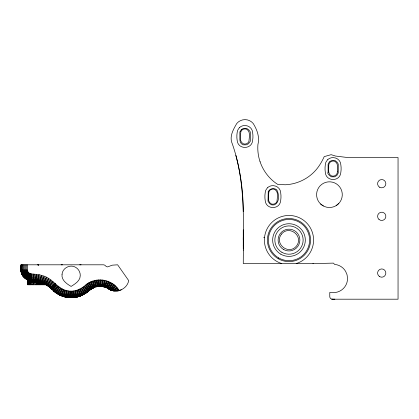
<?xml version="1.0" encoding="UTF-8"?>
<svg xmlns="http://www.w3.org/2000/svg" width="419" height="419" viewBox="0 0 419 419"><rect width="100%" height="100%" fill="white"/><g stroke="black" fill="none" stroke-linecap="round" stroke-linejoin="round"><path stroke-width="0.63" d="M243.271 250.201L243.271 249.939M243.271 248.886L243.266 237.432M31.278 273.89L30.865 284.773L32.048 280.431C38.464 280.599 44.77 283.029 49.683 287.151C62.337 299.129 47.174 284.25 45.001 283.946L44.199 284.773L44.1 283.474L39.046 281.51L38.056 284.773L38.056 281.249L36.809 280.971L36.563 284.773L38.056 281.249L39.632 281.678L41.549 275.435C37.59 273.497 32.787 275.032 28.969 273.099C26.444 271.145 27.827 267.437 27.481 264.808M117.938 290.854L117.943 289.361C110.448 278.85 93.788 277.404 84.596 286.465C77.321 293.295 64.992 293.31 57.702 286.502L53.627 290.933C59.158 295.961 66.899 298.407 74.315 297.464C81.548 297.019 86.974 292.059 92.583 288.167C98.355 285.088 105.384 286.381 110.611 289.948C117.87 293.342 127.261 288.492 128.706 280.604L117.629 264.808L112.318 265.164L107.526 266.913L106.347 266.573L104.74 265.138L103.556 264.808L20.95 264.808C19.007 272.711 24.218 281.427 32.855 280.468L33.593 284.773L35.065 280.678L35.945 280.809L36.563 284.773L37.322 281.076L39.632 281.678M54.727 289.817C63.636 298.134 78.693 298.113 87.576 289.77C94.149 283.328 105.604 283.281 112.229 289.665C112.968 292.012 110.202 288.225 109.364 288.209C107.17 286.826 104.677 285.931 102.105 285.601C97.465 285.025 92.641 286.397 89.001 289.33C79.95 298.611 63.819 299.176 54.323 290.267C54.02 291.865 58.11 293.242 59.414 294.332C62.022 295.646 64.84 296.532 67.737 296.94C74.263 297.815 81.077 296.06 86.366 292.137C92.374 285.554 103.168 283.616 110.349 289.471C105.08 286.015 96.569 284.731 90.687 289.063C83.58 295.945 73.021 299.554 63.369 296.291C52.804 293.117 47.431 280.934 35.547 280.426C25.936 281.61 19.112 274.492 21.269 264.808M41.549 275.435C51.94 277.305 56.837 288.429 66.883 290.666C74.409 292.582 81.831 288.89 87.157 283.778L90.787 289.21C84.659 294.892 76.452 298.716 67.936 297.464C63.698 296.935 59.639 295.343 56.125 292.923C56.151 292.169 52.59 291.32 54.014 290.613M45.985 284.773L27.769 284.773L27.843 279.829C23.799 278.431 20.924 274.366 20.95 270.087L27.481 270.087M28.969 273.099L24.988 278.279L28.597 280.065L33.682 280.526L33.593 284.773L34.211 280.578L35.065 280.678L35.065 284.773L35.945 280.809M100.743 279.913L100.523 286.418L102 286.559L102.786 280.075C97.355 279.405 91.714 280.74 87.157 283.778M22.862 264.808C21.683 270.26 23.742 277.75 30.173 278.431C38.705 278.452 47.871 281.468 53.265 288.351L52.103 289.44L49.683 287.151L45.001 283.946L44.969 284.773L45.519 284.239L45.53 284.773L45.985 284.511M65.264 290.231L63.316 296.463L67.674 297.411L69.894 297.631L70.203 291.105M27.769 279.803L26.58 279.29L27.769 279.803L27.769 284.773L28.639 280.07L28.633 284.773L29.655 280.285L30.645 280.4L29.67 284.773L29.99 280.337L28.597 280.065L30.294 273.759M37.872 281.212L33.389 280.5L33.881 273.989M102.786 280.075C109.181 281.029 116.273 284.485 118.86 290.671L117.943 289.361L117.781 290.875L121.316 289.828M332.382 299.192A2.614 2.614 0 0 1 329.769 296.579L329.769 292.446L333.393 292.635A14.152 14.152 0 0 0 347.545 278.483L347.063 274.822L345.649 271.407A14.152 14.152 0 0 0 337.059 264.818L334.781 264.52L333.393 263.111L315.832 263.556L243.271 263.556C243.345 222.95 245.943 180.903 231.649 142.057C229.717 135.667 233.509 129.115 236.73 123.537A10.664 10.664 0 0 1 253.244 123.537C257.287 130.094 259.764 137.16 257.91 144.613A43.534 43.534 0 0 0 260.058 161.734L260.094 161.86M27.769 284.773L28.33 279.986L27.319 279.63L29.822 273.597M30.865 284.773L30.645 280.4L29.922 280.332L30.781 273.853M68.533 290.959L67.668 297.432C62.51 296.699 57.571 294.468 53.679 290.98L56.125 292.923M45.53 284.773L45.598 284.281L49.683 287.151M36.469 274.283L35.495 280.74L37.584 281.133L39.03 274.764M32.855 280.468L32.184 284.773L32.048 280.431L31.268 280.421L33.682 280.526M45.922 284.475L45.87 284.773L45.922 284.475L47.012 285.156L44.194 283.522L45.462 284.202L48.704 278.535M45.598 284.281L47.007 285.166L44.1 283.474L43.246 284.773L43.56 283.207L45.462 284.202M103.435 286.8L104.808 280.416M65.469 297.04L66.883 290.666M104.865 287.151L106.793 280.934M38.611 264.808L38.49 265.185L38.459 264.808L37.789 264.808M44.199 284.773L44.576 283.721M44.005 276.294L41.638 282.375L40.282 281.887L39.501 284.773L39.496 281.641L38.056 284.773L38.197 281.28L43.581 283.218L46.399 277.326M61.211 295.709L63.693 289.665M106.237 287.67L108.72 281.631M41.832 282.453L40.868 284.773L40.863 282.092L39.501 284.773L39.878 281.757L44.121 283.501L42.403 282.715M59.184 294.772L62.169 288.963M115.602 286.02L111.512 290.299L110.637 289.105L111.229 290.189L107.583 288.272L110.579 282.49M107.573 288.288L110.417 289.864L113.607 290.838L117.042 287.476M26.109 279.028L29.377 273.377L28.592 272.774L23.972 277.388M114.036 284.695L110.15 289.733L108.94 288.869L110.417 289.864L110.349 289.471M57.246 293.667L60.713 288.136M109.5 289.409L108.788 288.984L112.355 283.516M108.846 289.021L111.512 290.299M47.263 285.329L50.919 279.913M55.764 288.66C64.112 296.453 78.212 296.432 86.539 288.618C94.107 281.17 107.578 281.725 114.513 289.765L114.434 290.933C107.95 282.705 94.542 281.867 87.094 289.23C78.468 297.328 63.856 297.349 55.208 289.278L58.042 286.119L53.8 290.849M55.408 292.399L59.336 287.183M48.976 286.575L53.019 281.448M112.271 290.529L111.821 290.11L111.622 290.33L111.821 290.11L112.271 290.529L112.229 289.665L113.345 290.791L114.261 290.933L113.9 290.32L113.345 290.791L112.779 290.671M50.594 287.953L55.004 283.134L56.183 285.601L57.377 286.774M61.174 264.808L62.536 264.808M22.197 264.808C20.945 270.611 23.338 278.378 30.084 279.091C38.611 278.975 47.174 282.301 53.019 288.581L51.888 286.544L53.506 288.125L56.183 285.601C49.542 278.782 40.187 274.754 30.65 274.869C25.941 274.293 25.894 268.307 26.46 264.808M336.169 205.598L338.772 203.482M86.131 292.923L88.624 290.933L84.596 286.465M28.267 272.397L23.082 276.372L21.736 274.036L21.039 271.433L27.513 270.58M90.776 289.194L94.825 287.251L92.044 288.45L89.603 290.079L85.507 284.993M74.352 297.443L76.551 297.071L75.2 290.702M90.504 289.403L94.736 287.277L92.667 281.081M22.333 275.246L27.989 271.983M69.894 297.631C76.588 297.919 83.381 295.594 88.388 291.121L84.083 286.235M80.5 295.919L83.407 294.594M21.736 274.036L27.769 271.538M80.82 295.772L78.714 296.516L76.818 290.283M21.301 272.759L27.612 271.067M296.202 263.556L296.589 263.451A24.601 24.601 0 0 0 308.887 225.6A24.601 24.601 0 0 0 269.082 225.6A24.601 24.601 0 0 0 281.385 263.451L281.772 263.556M117.943 289.361L118.666 290.718L119.384 290.535L118.352 289.052L115.864 290.933L116.356 290.561L118.111 290.828M37.741 264.96L38.354 264.808L38.49 265.185M118.666 290.718L117.781 290.875C111.234 280.63 95.731 278.3 86.461 286.182C78.872 294.18 65.123 294.871 57.026 287.256M334.844 299.192L331.948 299.192L398.05 299.192L398.05 157.554L347.765 157.554L335.457 156.041L331.13 154.679L324.217 156.617C321.42 162.75 317.848 168.606 312.841 173.194A43.424 43.424 0 0 1 305.933 178.431A43.539 43.539 0 0 1 285.402 184.769L277.771 184.433C269.511 179.196 263.153 170.936 260.089 161.734M243.491 211.312L243.266 211.312A217.807 217.807 0 0 0 235.855 155.386M79.72 264.808L81.082 264.808M29.922 280.332L30.87 280.405M33.389 280.5L34.211 280.578M113.607 290.838L114.261 290.933M64.798 296.882L67.936 297.464M36.809 280.971L37.584 281.133M111.187 290.184L113.345 290.791L112.721 289.131M39.046 281.51L41.083 282.165L40.868 284.773L42.12 282.574L42.125 284.773L43.241 283.061L43.246 284.773M110.511 289.901L112.344 290.556L111.821 290.11M58.843 294.594L61.75 295.919M47.007 285.166L45.331 284.129L44.969 284.773L44.964 283.925M320.614 203.99A12.842 12.842 0 0 0 341.935 197.637A12.842 12.842 0 0 0 325.773 182.349A12.842 12.842 0 0 0 320.614 203.99L323.332 205.954M55.638 288.707C48.965 281.987 39.915 277.378 30.278 277.661C24.213 277.006 22.558 269.852 23.642 264.808M24.517 264.808C23.281 269.668 25.198 276.954 31.273 276.854C40.784 276.708 49.636 281.458 56.183 288.099M56.371 287.979C64.809 295.908 79.133 295.248 87.073 286.942C95.757 279.573 110.213 281.526 116.629 290.933L117.137 289.974L117.399 290.933M24.03 277.331C27.528 281.233 33.059 279.934 37.6 281.055C43.209 282.249 48.127 285.423 52.296 289.262M56.769 287.45C49.987 280.301 40.486 275.639 30.519 275.854C25.329 275.262 24.674 268.862 25.465 264.808M55.161 289.23L52.412 285.968L53.506 288.125M54.318 290.163L51.437 287.031L52.632 288.948C46.865 282.752 38.417 279.499 30.016 279.625C23.014 278.886 20.358 270.889 21.662 264.808M54.02 290.493L51.076 287.429L52.344 289.215L50.647 287.895L52.103 289.44M50.647 287.895L52.15 289.398M53.265 288.351L54.674 289.77M82.779 287.287L86.66 292.541L84.8 293.771L81.391 288.225M22.401 275.21L23.145 276.32M53.004 285.323L54.287 287.387M53.642 284.627L54.884 286.826M88.912 282.72L92.044 288.45L93.364 287.806L90.755 281.819M54.313 283.888L55.518 286.229M116.55 290.933L116.356 290.561L115.733 290.933L115.194 289.152L115.497 290.933L114.513 289.765L114.963 290.933M79.929 289.042L82.862 294.876M78.4 289.728L80.825 295.793M21.809 274.005L21.118 271.423L21.029 264.808M94.642 280.521L96.15 286.874L97.59 286.601L96.653 280.138M313.045 263.242L313.098 263.556M73.545 290.98L74.352 297.459M98.695 279.934L99.052 286.455M71.879 291.116L72.126 297.642M29.655 280.285L29.67 284.773M243.266 229.816L243.271 240.045M243.271 245.063L243.271 245.414M100.523 286.418L102 286.559L100.523 286.418M62.043 274.22C61.184 280.086 66.741 283.888 71.125 286.418C75.027 283.893 80.223 280.966 80.259 275.618C80.396 272.334 78.631 269.082 75.802 267.401C70.439 263.939 62.531 267.856 62.043 274.22M28.874 280.133L28.633 284.773L29.466 280.259L28.083 279.892L28.874 280.133M240.873 131.556C240.616 135.494 238.919 141.46 243.23 143.775C245.408 144.623 247.98 143.56 248.917 141.418C249.174 137.474 250.871 131.508 246.561 129.199C244.387 128.345 241.81 129.413 240.873 131.556M268.914 191.693C268.658 195.631 266.961 201.597 271.271 203.912C273.45 204.76 276.021 203.697 276.959 201.555C277.216 197.611 278.913 191.645 274.602 189.336C272.429 188.482 269.852 189.55 268.914 191.693M337.426 171.848C337.436 174.828 334.163 177.017 331.408 175.87C327.359 173.99 329.046 168.773 328.721 165.316C328.716 162.331 331.984 160.142 334.739 161.294C338.793 163.169 337.106 168.391 337.426 171.848M42.539 282.746L42.125 284.773L42.953 282.93L44.121 283.501L42.539 282.746M328.103 172.167L327.794 173.403L329.434 175.441L331.387 176.818L334.655 176.818L336.881 175.451L338.243 172.968L338.243 164.044L337.106 162.19L334.87 160.451L332.042 160.451L329.454 161.598L328.103 164.332L328.103 172.167M268.254 191.483L268.008 201.24L269.736 203.749L271.826 204.917L274.22 204.917C279.855 202.665 279.164 194.138 276.734 189.755C273.989 187.754 269.888 188.377 268.254 191.483M281.495 234.085C273.921 243.827 288.665 255.58 296.474 246.032C304.047 236.29 289.309 224.532 281.495 234.085M239.354 127.68L237.657 130.22A24.475 24.475 0 0 0 237.657 142.748C240.087 148.981 249.703 148.981 252.138 142.748A24.464 24.464 0 0 0 252.138 130.22C250.091 125.255 243.146 123.872 239.354 127.68M267.395 187.817L265.698 190.357A24.475 24.475 0 0 0 265.698 202.885C268.129 209.112 277.75 209.112 280.18 202.885A24.464 24.464 0 0 0 280.18 190.357C278.132 185.392 271.187 184.009 267.395 187.817M327.532 159.775L325.835 162.315A24.464 24.464 0 0 0 325.835 174.843C328.266 181.071 337.882 181.071 340.317 174.843A24.475 24.475 0 0 0 340.317 162.315C338.269 157.35 331.324 155.968 327.532 159.775M241.433 129.529L239.862 131.88L239.862 139.716L240.27 142.072L241.386 143.78L243.292 144.833L246.341 144.833L248.477 143.748L250.295 141.303L250.295 131.901L248.724 129.817L246.566 128.345L243.518 128.345L241.433 129.529M77.452 296.882L74.315 297.464L77.452 296.882M264.52 237.479L263.949 237.453L264.52 237.479M278.211 258.722A21.552 21.552 0 0 0 310.537 240.056A21.552 21.552 0 0 0 278.211 221.394A21.552 21.552 0 0 0 278.211 258.722M283.543 249.483A10.884 10.884 0 0 0 299.868 240.056A10.884 10.884 0 0 0 283.543 230.633A10.884 10.884 0 0 0 283.543 249.483M281.908 252.311A14.152 14.152 0 0 0 303.136 240.056A14.152 14.152 0 0 0 281.908 227.805A14.152 14.152 0 0 0 281.908 252.311M280.824 254.197A16.325 16.325 0 0 0 305.315 240.056A16.325 16.325 0 0 0 280.824 225.92A16.325 16.325 0 0 0 280.824 254.197M278.677 257.915A20.62 20.62 0 0 0 309.604 240.056A20.62 20.62 0 0 0 278.677 222.201A20.62 20.62 0 0 0 278.677 257.915M379.656 276.65A4.138 4.138 0 0 0 385.857 273.068A4.138 4.138 0 0 0 379.656 269.485A4.138 4.138 0 0 0 379.656 276.65M378.98 219.425A4.138 4.138 0 0 0 385.773 217.162A4.138 4.138 0 0 0 380.415 212.407A4.138 4.138 0 0 0 378.98 219.425M379.656 187.262A4.138 4.138 0 0 0 385.857 183.679A4.138 4.138 0 0 0 379.656 180.097A4.138 4.138 0 0 0 379.656 187.262"/></g></svg>
